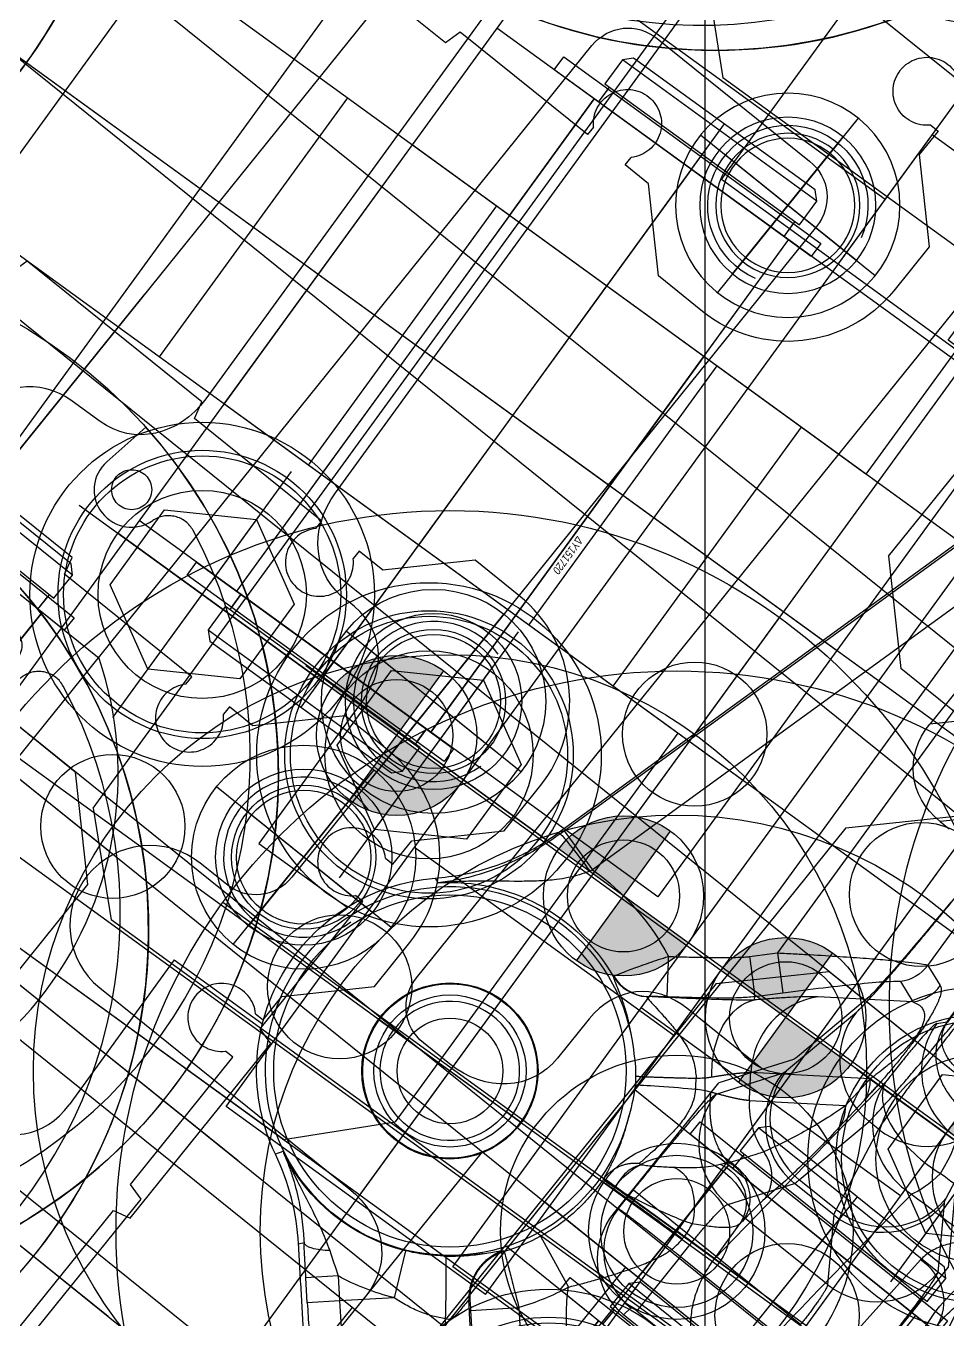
# Model space of a CAD drawing. Header units: millimetres. Extents: x 10462777 to 22643323, y 453826 to 1389191.
# Drawn here: x 11287582.7 to 11287640.3, y 585221.6 to 585302.4 of the extents above; entities that cross this region are included whole.
import ezdxf

# ---------------------------------------------------------------- set-up
doc = ezdxf.new("R2010")
doc.units = ezdxf.units.MM
doc.header["$LTSCALE"] = 200
doc.header["$MEASUREMENT"] = 0
for name, pattern in [('CENTER', [2, 1.25, -0.25, 0.25, -0.25]), ('HIDDEN', [3.75, 2.5, -1.25]), ('PHANTOM', [2.5, 1.25, -0.25, 0.25, -0.25, 0.25, -0.25]), ('PHANTOM2', [31.75, 15.875, -3.175, 3.175, -3.175, 3.175, -3.175])]:
    doc.linetypes.add(name, pattern=pattern)
doc.layers.get('0').update_dxf_attribs({"linetype": 'CONTINUOUS'})
for name, color, linetype in [('1', 1, 'CENTER'), ('1 Center', 1, 'CENTER'), ('5', 4, 'CONTINUOUS'), ('CENTER', 1, 'CONTINUOUS'), ('CL', 3, 'CONTINUOUS'), ('DR1501-002-005-002', 7, 'CONTINUOUS'), ('HL', 2, 'HIDDEN'), ('THIN', 3, 'CONTINUOUS'), ('V', 6, 'PHANTOM2')]:
    doc.layers.add(name, color=color, linetype=linetype)
doc.layers.add('LAYOUT', color=8, linetype='CONTINUOUS', lineweight=25)
doc.styles.get("Standard").update_dxf_attribs({"font": 'SYMBOL'})

# ---------------------------------------------------------------- blocks, each defined once
blk = doc.blocks.new('A$C0CF62632')
at = {"layer": '1 Center', "ltscale": 0.5}
blk.add_line((490.876, 915.186), (490.876, 0), dxfattribs=at)
blk = doc.blocks.new('A$C321A0869')
at = {"layer": '1', "color": 155, "linetype": 'Continuous'}
for p, q in [((436.102, 380.365), (281.83, 380.365)), ((103.898, 368.365), (436.102, 368.365)), ((439, 365.467), (439, 353.263)), ((11, 355.365), (11, 255.391)), ((371, 355.365), (371, 335.391)), ((381, 353.263), (381, 355.365)), ((436.102, 350.365), (383.898, 350.365)), ((383.898, 340.365), (463.102, 340.365)), ((21, 255.391), (21, 337.467)), ((381, 335.391), (381, 337.467)), ((366.493, 330.365), (362.33, 330.365)), ((388.67, 330.365), (385.507, 330.365)), ((393, 319.965), (393, 326.035)), ((447.67, 325.365), (416.33, 325.365)), ((423.547, 318.148), (416.33, 325.365)), ((380.231, 321.555), (380.571, 321.511)), ((380.231, 321.555), (390.614, 321.555)), ((380.571, 321.511), (382.073, 321.511)), ((382.073, 321.511), (382.073, 316.614)), ((389.963, 321.249), (393.588, 318.834)), ((394.687, 318.842), (390.614, 321.555)), ((413.009, 320.026), (412, 321.035)), ((412, 321.035), (412, 320.312)), ((393.88, 318.744), (399.452, 317.641)), ((400.535, 317.653), (394.963, 318.757)), ((375.614, 307.636), (375.614, 317.093)), ((375.614, 317.093), (376.225, 317.014)), ((380.675, 316.614), (376.328, 316.614)), ((376.328, 316.614), (376.328, 308.116)), ((380.675, 316.614), (380.675, 308.116)), ((380.675, 316.614), (382.073, 316.614)), ((382.073, 308.116), (382.073, 316.614)), ((385.069, 308.377), (385.069, 316.352)), ((385.069, 316.352), (388.695, 313.937)), ((388.695, 310.793), (388.695, 313.937)), ((389.054, 310.882), (389.054, 313.847)), ((389.054, 313.847), (394.627, 312.744)), ((394.627, 311.986), (394.627, 312.744)), ((394.627, 311.986), (389.054, 310.882)), ((388.695, 310.793), (385.069, 308.377)), ((399.452, 307.089), (393.88, 305.985)), ((393.588, 305.896), (389.963, 303.48)), ((394.687, 305.888), (390.614, 303.174)), ((380.231, 303.174), (390.614, 303.174)), ((57.622, 286.023), (44.742, 246.381)), ((44.961, 246.689), (57.352, 284.823)), ((68.255, 253.219), (68.255, 285.091)), ((71.308, 251.071), (71.308, 285.091)), ((71.336, 285.091), (71.336, 251.072)), ((60.218, 283.892), (47.828, 245.758)), ((60.218, 283.892), (60.218, 248.347)), ((68.255, 253.219), (69.63, 252.66)), ((67.473, 251.397), (68.848, 250.838)), ((68.848, 250.838), (63.855, 247.596)), ((70.846, 250.619), (71.308, 251.071)), ((71.336, 251.072), (71.308, 251.072)), ((6.493, 250.365), (4.33, 250.365)), ((25.67, 250.365), (25.507, 250.365)), ((58.934, 247.128), (60.218, 248.347)), ((60.218, 248.347), (61.947, 246.525)), ((44.961, 246.689), (47.828, 245.758)), ((30, 246.035), (30, 234.865)), ((60.663, 245.306), (61.947, 246.525)), ((68.255, 230.607), (70.414, 245.777)), ((60.782, 245.123), (60.663, 245.306)), ((69.516, 245.383), (63.254, 241.316)), ((69.516, 245.383), (69.245, 243.116)), ((69.998, 244.065), (69.727, 241.798)), ((64.209, 239.846), (69.245, 243.116)), ((78.701, 238.074), (77.284, 224.823)), ((30, 234.865), (36.798, 234.865)), ((68.255, 230.607), (68.255, 233.265)), ((65.906, 230.607), (68.255, 230.607)), ((42.55, 230.365), (43.649, 230.365)), ((53.45, 230.365), (52.351, 230.365)), ((30, 225.865), (36.798, 225.865)), ((30, 225.865), (30, 214.695)), ((58.643, 225.329), (61.915, 223.781)), ((57.83, 219.022), (60.165, 220.932)), ((60.165, 220.932), (63.669, 216.648)), ((52.36, 219.652), (53.497, 216.858)), ((57.354, 219.483), (57.425, 219.484)), ((57.83, 219.022), (61.335, 214.738)), ((53.497, 216.858), (50.854, 214.696)), ((46.935, 216.329), (46.709, 216.056)), ((49.867, 215.902), (48.311, 214.629)), ((49.867, 215.902), (50.854, 214.696)), ((49.298, 213.423), (48.311, 214.629)), ((50.854, 214.696), (49.298, 213.423))]:
    blk.add_line(p, q, dxfattribs=at)
for centre, radius in [((376, 355.365), 5), ((48, 230.365), 4.351)]:
    blk.add_arc(centre, radius, 0, 180, dxfattribs=at)
at = {"layer": '1', "color": 155, "linetype": 'Continuous', "extrusion": (0, 0, -1)}
for radius, start, end in [(15.394, 89.35894, 116.31723), (11.52, 157.86089, 134.53279), (11.774, 50.36092, 113.98689), (12.072, 298.51518, 49.58255), (5.45, 0, 180), (5.45, 180, 0), (4.351, 180, 0), (11.774, 205.32162, 217.33686), (15.394, 205.32171, 217.79241), (11.566, 247.8558, 298.30286), (14.582, 247.85479, 262.6435)]:
    blk.add_arc((-48, 230.365), radius, start, end, dxfattribs=at)
for centre, major_axis, ratio, start_param, end_param in [((435.894, 365.259), (-2.269, -2.269), 0.935113, 2.389713, 3.893472), ((384.106, 353.471), (2.269, 2.269), 0.935113, 2.389713, 3.893472), ((435.894, 353.471), (-2.269, 2.269), 0.935113, 2.389713, 3.893472), ((454.106, 353.471), (2.269, 2.269), 0.935113, 2.389713, 3.893472), ((384.106, 337.259), (2.269, -2.269), 0.935113, 2.389713, 3.893472), ((365.824, 336.138), (-2.495, 5.376), 0.84361, 2.073745, 3.514768), ((386.176, 336.138), (-2.495, -5.376), 0.84361, 5.91001, 7.351033), ((417.774, 319.591), (-4.564, 4.564), 0.774597, 5.624127, 6.942243), ((380.273, 317.053), (4.622, -0.602), 0.965377, 3.016436, 4.5782), ((414.659, 318.878), (-20, 0), 0.034921, 6.108652, 6.230825), ((410.383, 317.714), (-10, 0), 0.034921, 4.902671, 6.108652), ((5.824, 256.138), (-2.495, 5.376), 0.84361, 2.073745, 3.514768), ((26.176, 256.138), (-2.495, -5.376), 0.84361, 5.91001, 7.351033)]:
    blk.add_ellipse(centre, major_axis=major_axis, ratio=ratio, start_param=start_param, end_param=end_param, dxfattribs=at)
at = {"layer": '1', "color": 155, "linetype": 'Continuous'}
for centre, major_axis, ratio, start_param, end_param in [((387.226, 324.591), (-4.564, -4.564), 0.774597, 2.482535, 3.800651), ((380.571, 317.014), (0.582, 4.462), 0.965377, 0.134189, 1.695952), ((389.963, 316.352), (2.717, 4.078), 0.998023, 0.588682, 2.157652), ((393.588, 313.937), (2.717, 4.078), 0.998023, 0.588682, 2.157652), ((393.88, 313.847), (0.952, 4.807), 0.984226, 0.198568, 1.763304), ((399.452, 312.744), (0.952, 4.807), 0.984226, 0.198568, 1.763304), ((399.452, 311.986), (0.952, -4.807), 0.984226, 4.519881, 6.084617), ((393.588, 310.793), (2.717, -4.078), 0.998023, 4.125534, 5.694504), ((393.88, 310.882), (0.952, -4.807), 0.984226, 4.519881, 6.084617), ((389.963, 308.377), (2.717, -4.078), 0.998023, 4.125534, 5.694504), ((67.119, 252.66), (-0.947, -2.33), 0.998404, 1.145984, 1.956304), ((75.869, 250.619), (-3.52, 3.593), 0.99732, 0.797101, 2.378779), ((5.774, 244.591), (4.564, -4.564), 0.774597, 2.482535, 3.800651), ((24.226, 244.591), (-4.564, -4.564), 0.774597, 2.482535, 3.800651), ((67.314, 243.953), (-2.74, 4.219), 0.962309, 0.190372, 1.570796), ((75.437, 245.777), (4.98, -0.709), 0.937234, 3.292249, 4.923338), ((67.487, 244.065), (2.497, -0.299), 0.914871, 0.129992, 0.739049), ((68.269, 242.482), (2.74, -4.219), 0.962309, 4.712389, 5.38677), ((78.937, 235.246), (3.001, -0.321), 0.938062, 0.151539, 1.749148), ((24.226, 216.138), (-4.564, 4.564), 0.774597, 2.482535, 3.800651)]:
    blk.add_ellipse(centre, major_axis=major_axis, ratio=ratio, start_param=start_param, end_param=end_param, dxfattribs=at)
for points, degree in [([(380.571, 321.511), (380.576, 321.504), (380.584, 321.468), (380.596, 321.346), (380.608, 321.158), (380.62, 320.906), (380.631, 320.595), (380.64, 320.228), (380.649, 319.811), (380.657, 319.349), (380.663, 318.849), (380.668, 318.318), (380.672, 317.764), (380.674, 317.193), (380.675, 316.807), (380.675, 316.614)], 3), ([(393.588, 318.834), (393.603, 318.824), (393.645, 318.804), (393.742, 318.774), (393.83, 318.754), (393.88, 318.744)], 3), ([(376.225, 317.014), (376.229, 317.013), (376.237, 317.01), (376.25, 317), (376.262, 316.985), (376.273, 316.964), (376.284, 316.939), (376.294, 316.909), (376.303, 316.875), (376.31, 316.837), (376.317, 316.796), (376.322, 316.753), (376.325, 316.708), (376.328, 316.661), (376.328, 316.63), (376.328, 316.614)], 3), ([(399.452, 317.641), (399.512, 317.629), (399.662, 317.606), (399.98, 317.571), (400.388, 317.538), (400.881, 317.507), (401.456, 317.477), (402.108, 317.449), (402.831, 317.423), (403.619, 317.4), (404.465, 317.379), (405.362, 317.362), (406.302, 317.347), (407.276, 317.335), (408.279, 317.327), (408.957, 317.323), (409.3, 317.322)], 3), ([(382.073, 316.614), (382.18, 316.614), (382.394, 316.613), (382.715, 316.608), (383.031, 316.6), (383.336, 316.589), (383.625, 316.575), (383.894, 316.558), (384.142, 316.539), (384.366, 316.517), (384.563, 316.493), (384.732, 316.467), (384.869, 316.44), (384.972, 316.411), (385.041, 316.382), (385.064, 316.362), (385.069, 316.352)], 3), ([(388.695, 313.937), (388.713, 313.927), (388.765, 313.907), (388.885, 313.877), (388.993, 313.857), (389.054, 313.847)], 3), ([(394.627, 312.744), (394.713, 312.732), (394.931, 312.708), (395.392, 312.674), (395.982, 312.641), (396.698, 312.609), (397.532, 312.579), (398.477, 312.551), (399.525, 312.526), (400.667, 312.502), (401.893, 312.482), (403.193, 312.464), (404.555, 312.449), (405.968, 312.438), (407.418, 312.43), (408.894, 312.425), (409.887, 312.423), (410.383, 312.423)], 3), ([(410.383, 312.306), (409.887, 312.306), (408.894, 312.305), (407.418, 312.3), (405.968, 312.292), (404.555, 312.28), (403.193, 312.265), (401.893, 312.248), (400.667, 312.227), (399.525, 312.204), (398.477, 312.178), (397.532, 312.15), (396.698, 312.12), (395.982, 312.089), (395.392, 312.056), (394.931, 312.021), (394.713, 311.998), (394.627, 311.986)], 3), ([(389.054, 310.882), (388.993, 310.872), (388.885, 310.853), (388.765, 310.823), (388.713, 310.803), (388.695, 310.793)], 3), ([(385.069, 308.377), (385.064, 308.367), (385.041, 308.348), (384.972, 308.318), (384.869, 308.29), (384.732, 308.263), (384.563, 308.237), (384.366, 308.213), (384.142, 308.191), (383.894, 308.172), (383.625, 308.155), (383.336, 308.141), (383.031, 308.13), (382.715, 308.122), (382.394, 308.117), (382.18, 308.116), (382.073, 308.116)], 3), ([(393.88, 305.985), (393.83, 305.975), (393.742, 305.956), (393.645, 305.926), (393.603, 305.906), (393.588, 305.896)], 3), ([(68.255, 253.219), (68.255, 252.539), (67.965, 251.865), (67.473, 251.397)], 3), ([(69.63, 252.66), (69.66, 252.647), (69.716, 252.614), (69.794, 252.539), (69.864, 252.441), (69.929, 252.322), (69.988, 252.184), (70.041, 252.029), (70.089, 251.857), (70.133, 251.669), (70.172, 251.465), (70.207, 251.245), (70.238, 251.008), (70.264, 250.753), (70.287, 250.479), (70.305, 250.187), (70.319, 249.88), (70.328, 249.571), (70.332, 249.27), (70.333, 248.958), (70.33, 248.615), (70.322, 248.245), (70.309, 247.862), (70.292, 247.472), (70.271, 247.076), (70.246, 246.674), (70.216, 246.265), (70.182, 245.848), (70.144, 245.42), (70.101, 244.982), (70.053, 244.532), (70.017, 244.222), (69.998, 244.065)], 3), ([(61.947, 246.525), (62.567, 247.113), (63.814, 248.282), (65.566, 249.876), (66.985, 251.101), (67.431, 251.414), (67.473, 251.397)], 3), ([(70.846, 250.619), (70.821, 250.594), (70.771, 250.479), (70.698, 250.112), (70.628, 249.559), (70.564, 248.834), (70.506, 247.952), (70.455, 246.93), (70.427, 246.175), (70.414, 245.777)], 3), ([(63.855, 247.596), (63.745, 247.525), (63.485, 247.343), (62.959, 246.942), (62.344, 246.447), (61.613, 245.837), (61.07, 245.372), (60.782, 245.123)], 3), ([(44.863, 246.384), (44.912, 246.536), (44.961, 246.689)], 2), ([(44.742, 246.381), (44.863, 246.384)], 1), ([(47.828, 245.758), (47.794, 245.702), (47.76, 245.646), (47.727, 245.59)], 3), ([(69.988, 244.094), (70.131, 245.31)], 1), ([(76.537, 243.178), (76.41, 244.592), (76.177, 245.511), (75.937, 245.596)], 3), ([(76.538, 243.178), (76.369, 242.216), (76.115, 241.458), (75.83, 241.065)], 3), ([(76.537, 243.178), (77.253, 243.17), (77.968, 243.162), (78.684, 243.154)], 3), ([(69.727, 241.798), (69.656, 241.215), (69.503, 240.077), (69.238, 238.469), (68.937, 236.92), (68.71, 235.928), (68.59, 235.442)], 3), ([(52.787, 241.122), (53.521, 240.797), (54.52, 240.881), (55.191, 241.325)], 3), ([(52.787, 241.122), (52.792, 241.135), (52.797, 241.147), (52.802, 241.159)], 3), ([(52.802, 241.159), (53.584, 240.806), (54.569, 240.929), (55.193, 241.333)], 3), ([(55.193, 241.333), (55.192, 241.332), (55.191, 241.329), (55.19, 241.327), (55.191, 241.326), (55.191, 241.325)], 3), ([(64.209, 239.846), (63.891, 240.336), (63.573, 240.826), (63.254, 241.316)], 3), ([(73.474, 224.505), (74.259, 230.025), (75.045, 235.545), (75.83, 241.065)], 3), ([(75.83, 241.065), (77.104, 241.044), (78.377, 241.023), (79.65, 241.002)], 3), ([(79.937, 240.334), (79.708, 240.111), (79.304, 239.645), (78.867, 238.868), (78.73, 238.342), (78.701, 238.074)], 3), ([(40.173, 239.556), (40.279, 239.514), (40.384, 239.473), (40.489, 239.432)], 3), ([(56.082, 238.58), (56.597, 238.042), (57.14, 237.528), (57.566, 236.911)], 3), ([(61.082, 238.443), (60.955, 238.639), (60.828, 238.834), (60.701, 239.03)], 3), ([(61.966, 238.866), (61.665, 238.755), (61.372, 238.603), (61.082, 238.443)], 3), ([(81.949, 235.354), (81.996, 236.39), (82.223, 237.441), (82.674, 238.458)], 3), ([(57.566, 236.911), (57.602, 236.86), (57.672, 236.757), (57.773, 236.6), (57.839, 236.495), (57.872, 236.441)], 3), ([(57.872, 236.441), (58.203, 235.897), (58.435, 235.298), (58.671, 234.706)], 3), ([(68.59, 235.442), (68.494, 235.056), (68.403, 234.243), (68.303, 233.591)], 3), ([(68.303, 233.591), (68.288, 233.494), (68.272, 233.378), (68.255, 233.265)], 3), ([(60.965, 232.654), (60.963, 232.644), (60.965, 232.628), (60.99, 232.619), (61.037, 232.626), (61.108, 232.651), (61.169, 232.68), (61.204, 232.697)], 3), ([(65.832, 231.523), (65.846, 231.422), (65.869, 231.22), (65.894, 230.914), (65.903, 230.71), (65.906, 230.607)], 3), ([(59.728, 230.535), (59.729, 230.478), (59.729, 230.422), (59.729, 230.365)], 3), ([(65.907, 230.418), (65.907, 230.439), (65.908, 230.48), (65.908, 230.543), (65.907, 230.586), (65.906, 230.607)], 3), ([(57.296, 223.23), (56.477, 222.16), (56.502, 220.527), (57.354, 219.483)], 3), ([(74.103, 216.965), (73.567, 216.921), (72.499, 216.901), (70.908, 217.08), (69.353, 217.465), (67.852, 218.051), (66.425, 218.834), (65.094, 219.807), (63.88, 220.96), (62.802, 222.283), (62.193, 223.264), (61.915, 223.781)], 3), ([(56.375, 222.344), (55.961, 221.916), (55.41, 221.482)], 2), ([(42.516, 220.181), (42.423, 220.04), (42.33, 219.899), (42.237, 219.757)], 3), ([(46.709, 216.056), (45.461, 217.582), (43.97, 218.816), (42.237, 219.757)], 3), ([(60.043, 216.085), (59.906, 216.265), (59.613, 216.648), (59.109, 217.294), (58.557, 217.992), (57.967, 218.728), (57.561, 219.229), (57.354, 219.483)], 3), ([(48.519, 216.879), (48.973, 216.557), (49.428, 216.228), (49.867, 215.902)], 3), ([(50.595, 211.307), (46.709, 216.056)], 1), ([(48.311, 214.629), (48.16, 214.813), (47.858, 215.185), (47.395, 215.756), (47.088, 216.138), (46.935, 216.329)], 3), ([(49.298, 213.423), (49.476, 213.206), (49.829, 212.776), (50.356, 212.139), (50.698, 211.731), (50.867, 211.529)], 3)]:
    blk.add_open_spline(points, degree=degree, dxfattribs=at)
for points, knots in [([(382.073, 321.511), (382.355, 321.511), (382.917, 321.51), (383.764, 321.505), (384.583, 321.497), (385.106, 321.49), (385.356, 321.486)], [0, 0, 0, 0, 0.252802, 0.505605, 0.758407, 1, 1, 1, 1]), ([(385.356, 321.486), (385.367, 321.486), (385.64, 321.481), (386.158, 321.472), (386.868, 321.455), (387.521, 321.436), (388.111, 321.414), (388.63, 321.39), (389.074, 321.364), (389.435, 321.337), (389.707, 321.308), (389.889, 321.279), (389.948, 321.259), (389.963, 321.249)], [0, 0, 0, 0, 0.004415, 0.103973, 0.203532, 0.30309, 0.402649, 0.502207, 0.601766, 0.701324, 0.800883, 0.900441, 1, 1, 1, 1]), ([(389.963, 303.48), (389.948, 303.47), (389.889, 303.451), (389.707, 303.421), (389.435, 303.393), (389.074, 303.366), (388.63, 303.34), (388.111, 303.316), (387.521, 303.294), (386.868, 303.275), (386.158, 303.258), (385.634, 303.248), (385.355, 303.244), (385.337, 303.243)], [0, 0, 0, 0, 0.099316, 0.198633, 0.297949, 0.397265, 0.496581, 0.595898, 0.695214, 0.79453, 0.893846, 0.993163, 1, 1, 1, 1]), ([(60.218, 248.347), (60.529, 248.549), (61.095, 248.917), (62.197, 249.628), (63.477, 250.442), (64.88, 251.319), (66.057, 252.038), (66.989, 252.588), (67.665, 252.967), (68.113, 253.193), (68.208, 253.21), (68.255, 253.219)], [0, 0, 0, 0, 0.083326, 0.151672, 0.297407, 0.434564, 0.562079, 0.68028, 0.791298, 0.896614, 1, 1, 1, 1]), ([(68.848, 250.838), (69.089, 250.888), (69.414, 250.956), (69.795, 250.735), (69.993, 250.502), (70.128, 250.224), (70.213, 249.875), (70.246, 249.629), (70.263, 249.415), (70.269, 249.247), (70.269, 249.079), (70.263, 248.864), (70.248, 248.603), (70.219, 248.332), (70.175, 247.995), (70.113, 247.626), (70.006, 247.103), (69.809, 246.299), (69.634, 245.751), (69.516, 245.383)], [0, 0, 0, 0, 0.307362, 0.414588, 0.490817, 0.564876, 0.59294, 0.612679, 0.621943, 0.630719, 0.637952, 0.645402, 0.661129, 0.677951, 0.695532, 0.731949, 0.769379, 0.845481, 1, 1, 1, 1]), ([(71.308, 251.071), (71.311, 250.964), (71.316, 250.738), (71.352, 250.477), (71.391, 250.275), (71.442, 250.059), (71.663, 249.366), (72.257, 248.521), (73.063, 247.898), (73.965, 247.47), (74.514, 247.338), (74.819, 247.264)], [0, 0, 0, 0, 0.021393, 0.044791, 0.058072, 0.07237, 0.104232, 0.281426, 0.563605, 0.758384, 1, 1, 1, 1]), ([(73.725, 249.064), (73.516, 249.076), (73.203, 249.115), (72.786, 249.227), (72.474, 249.349), (72.164, 249.519), (71.907, 249.721), (71.705, 249.946), (71.556, 250.165), (71.438, 250.417), (71.358, 250.724), (71.336, 250.951), (71.336, 251.072)], [0, 0, 0, 0, 0.25, 0.375, 0.5, 0.625, 0.75, 0.8125, 0.875, 0.9375, 0.96875, 1, 1, 1, 1]), ([(54.825, 244.163), (55.184, 244.404), (55.9, 244.89), (56.785, 245.506), (57.485, 246.006), (58.002, 246.385), (58.425, 246.706), (58.741, 246.959), (58.894, 247.09), (58.934, 247.128)], [0, 0, 0, 0, 0.25, 0.5, 0.625, 0.75, 0.875, 0.9375, 1, 1, 1, 1]), ([(58.934, 247.128), (59.373, 246.666), (59.809, 246.206), (60.444, 245.537), (60.641, 245.33), (60.663, 245.306)], [0, 0, 0, 0, 0.5, 0.5, 1, 1, 1, 1]), ([(40.173, 239.556), (40.599, 239.944), (41.444, 240.712), (42.525, 242.025), (43.442, 243.414), (44.197, 244.865), (44.561, 245.879), (44.742, 246.381)], [0, 0, 0, 0, 0.2077, 0.411545, 0.61154, 0.80769, 1, 1, 1, 1]), ([(44.863, 246.384), (44.772, 246.114), (44.58, 245.548), (44.084, 244.34), (43.252, 242.734), (42.277, 241.346), (41.336, 240.24), (40.782, 239.711), (40.489, 239.432)], [0, 0, 0, 0, 0.079428, 0.166971, 0.378119, 0.652245, 0.816326, 1, 1, 1, 1]), ([(44.863, 246.384), (44.906, 246.401), (45.216, 246.337), (46.32, 246.031), (47.075, 245.8), (47.727, 245.59)], [0, 0, 0, 0, 0.5, 0.5, 1, 1, 1, 1]), ([(70.414, 245.777), (70.471, 245.103), (71.14, 244.281), (73.626, 243.225), (75.284, 243.059), (76.537, 243.178)], [0, 0, 0, 0, 0.5, 0.5, 1, 1, 1, 1]), ([(47.727, 245.59), (47.6, 245.397), (47.341, 245.001), (46.875, 244.456), (46.273, 243.849), (45.49, 243.19), (44.202, 242.231), (42.891, 241.319), (41.536, 240.302), (40.872, 239.75), (40.489, 239.432)], [0, 0, 0, 0, 0.06785, 0.139243, 0.21457, 0.328997, 0.45797, 0.723164, 0.840346, 1, 1, 1, 1]), ([(60.782, 245.123), (60.747, 245.096), (60.679, 245.045), (60.491, 244.905), (60.182, 244.678), (59.716, 244.349), (58.867, 243.764), (57.381, 242.767), (55.999, 241.861), (55.193, 241.333)], [0, 0, 0, 0, 0.03782, 0.074088, 0.153058, 0.246011, 0.354238, 0.623923, 1, 1, 1, 1]), ([(56.225, 242.078), (57.079, 242.661), (58.326, 243.514), (59.812, 244.585), (60.42, 245.1), (60.663, 245.306)], [0, 0, 0, 0, 0.564953, 0.825736, 1, 1, 1, 1]), ([(61.447, 239.665), (60.8, 240.509), (60.271, 241.615), (60.005, 243.685), (60.281, 244.588), (60.782, 245.123)], [0, 0, 0, 0, 0.5, 0.5, 1, 1, 1, 1]), ([(52.802, 241.159), (52.822, 241.197), (52.864, 241.272), (53.049, 241.576), (53.422, 242.159), (53.955, 242.946), (54.439, 243.633), (54.696, 243.986), (54.825, 244.163)], [0, 0, 0, 0, 0.121774, 0.247363, 0.495462, 0.746085, 0.872821, 1, 1, 1, 1]), ([(69.245, 243.116), (68.85, 241.924), (68.443, 240.984), (67.629, 239.257), (67.219, 238.491), (66.808, 237.789)], [0, 0, 0, 0, 0.5, 0.5, 1, 1, 1, 1]), ([(55.193, 241.333), (55.206, 241.346), (55.231, 241.372), (55.326, 241.447), (55.455, 241.544), (55.647, 241.682), (55.906, 241.863), (56.118, 242.006), (56.225, 242.078)], [0, 0, 0, 0, 0.13388, 0.270339, 0.410302, 0.553786, 0.774827, 1, 1, 1, 1]), ([(52.787, 241.122), (52.823, 241.089), (52.895, 241.022), (53.264, 240.797), (53.888, 240.402), (54.828, 239.765), (55.667, 238.972), (56.082, 238.58)], [0, 0, 0, 0, 0.157772, 0.317783, 0.478675, 0.741848, 1, 1, 1, 1]), ([(55.191, 241.325), (55.221, 241.316), (55.281, 241.298), (55.519, 241.245), (55.899, 241.162), (56.494, 241.042), (57.288, 240.861), (58.183, 240.632), (59.111, 240.295), (60.002, 239.825), (60.494, 239.266), (60.701, 239.03)], [0, 0, 0, 0, 0.074587, 0.150733, 0.228472, 0.346186, 0.480494, 0.614614, 0.749911, 0.894774, 1, 1, 1, 1]), ([(61.447, 239.665), (61.467, 239.686), (61.513, 239.733), (61.584, 239.805), (61.658, 239.881), (61.732, 239.955), (61.804, 240.027), (61.875, 240.098), (61.944, 240.166), (62.012, 240.233), (62.08, 240.299), (62.151, 240.368), (62.226, 240.44), (62.303, 240.513), (62.379, 240.585), (62.452, 240.652), (62.518, 240.713), (62.578, 240.768), (62.633, 240.818), (62.683, 240.863), (62.729, 240.903), (62.771, 240.939), (62.809, 240.972), (62.843, 241.001), (62.872, 241.026), (62.898, 241.047), (62.922, 241.067), (62.943, 241.084), (62.964, 241.101), (62.984, 241.117), (63.003, 241.133), (63.023, 241.148), (63.042, 241.163), (63.06, 241.177), (63.078, 241.191), (63.096, 241.204), (63.114, 241.218), (63.132, 241.231), (63.151, 241.245), (63.171, 241.26), (63.194, 241.276), (63.219, 241.293), (63.239, 241.306), (63.251, 241.314), (63.254, 241.316)], [0, 0, 0, 0, 0.024616, 0.056604, 0.087717, 0.118959, 0.150426, 0.181882, 0.212757, 0.243204, 0.274424, 0.307696, 0.344106, 0.38268, 0.421331, 0.458834, 0.494448, 0.528009, 0.559529, 0.589029, 0.616537, 0.642039, 0.665476, 0.686782, 0.705892, 0.72284, 0.738135, 0.752414, 0.7663, 0.780107, 0.793882, 0.807661, 0.821469, 0.835278, 0.84906, 0.862947, 0.877162, 0.892076, 0.908096, 0.925626, 0.945068, 0.966817, 0.991265, 1, 1, 1, 1]), ([(60.701, 239.03), (60.833, 239.132), (61.033, 239.286), (61.277, 239.497), (61.39, 239.609), (61.447, 239.665)], [0, 0, 0, 0, 0.491061, 0.743347, 1, 1, 1, 1]), ([(64.209, 239.846), (64.208, 239.845), (64.196, 239.837), (64.172, 239.822), (64.138, 239.801), (64.104, 239.781), (64.068, 239.761), (64.03, 239.74), (63.991, 239.719), (63.947, 239.696), (63.902, 239.672), (63.855, 239.648), (63.807, 239.624), (63.757, 239.6), (63.705, 239.575), (63.651, 239.549), (63.596, 239.524), (63.539, 239.498), (63.478, 239.471), (63.41, 239.441), (63.335, 239.409), (63.252, 239.373), (63.164, 239.335), (63.075, 239.298), (62.99, 239.263), (62.905, 239.228), (62.821, 239.194), (62.734, 239.16), (62.645, 239.125), (62.555, 239.089), (62.463, 239.054), (62.368, 239.018), (62.272, 238.981), (62.174, 238.944), (62.072, 238.906), (62.002, 238.88), (61.966, 238.866)], [0, 0, 0, 0, 0.003479, 0.03354, 0.06243, 0.090536, 0.118252, 0.145952, 0.173715, 0.2014, 0.229027, 0.256698, 0.284404, 0.3121, 0.339823, 0.367595, 0.395245, 0.422876, 0.451516, 0.482312, 0.515662, 0.551344, 0.587994, 0.623064, 0.655777, 0.687246, 0.718341, 0.749377, 0.780468, 0.811551, 0.842626, 0.87375, 0.904815, 0.935701, 0.96722, 1, 1, 1, 1]), ([(61.082, 238.443), (60.582, 238.142), (59.798, 237.663), (58.464, 236.831), (58.017, 236.542), (57.872, 236.441)], [0, 0, 0, 0, 0.5, 0.5, 1, 1, 1, 1]), ([(61.082, 238.443), (61.167, 238.281), (61.354, 237.928), (61.505, 237.324), (61.589, 236.604), (61.552, 235.807), (61.433, 234.969), (61.297, 234.209), (61.155, 233.544), (61.037, 233), (60.989, 232.767), (60.965, 232.654)], [0, 0, 0, 0, 0.067964, 0.148393, 0.245591, 0.378407, 0.511832, 0.648684, 0.766857, 0.887575, 1, 1, 1, 1]), ([(65.447, 235.954), (65.572, 236.116), (65.839, 236.46), (66.221, 236.982), (66.571, 237.459), (66.73, 237.679), (66.808, 237.789)], [0, 0, 0, 0, 0.225897, 0.481872, 0.743409, 1, 1, 1, 1]), ([(62.779, 233.666), (63.031, 233.839), (63.532, 234.183), (64.166, 234.664), (64.698, 235.124), (64.949, 235.412), (65.074, 235.556)], [0, 0, 0, 0, 0.251189, 0.498717, 0.748731, 1, 1, 1, 1]), ([(65.074, 235.556), (65.131, 235.627), (65.243, 235.766), (65.38, 235.892), (65.447, 235.954)], [0, 0, 0, 0, 0.509982, 1, 1, 1, 1]), ([(65.074, 235.556), (65.712, 235.712), (66.589, 235.609), (67.905, 234.662), (68.244, 233.888), (68.255, 233.265)], [0, 0, 0, 0, 0.5, 0.5, 1, 1, 1, 1]), ([(59.728, 230.535), (59.712, 230.649), (59.68, 230.88), (59.607, 231.428), (59.467, 232.225), (59.221, 233.297), (58.852, 234.243), (58.671, 234.706)], [0, 0, 0, 0, 0.158807, 0.322597, 0.493952, 0.751817, 1, 1, 1, 1]), ([(61.204, 232.697), (61.319, 232.759), (61.565, 232.892), (61.98, 233.15), (62.403, 233.417), (62.656, 233.584), (62.779, 233.666)], [0, 0, 0, 0, 0.223684, 0.480353, 0.745612, 1, 1, 1, 1]), ([(62.779, 233.666), (63.162, 233.847), (63.82, 233.785), (65.099, 232.889), (65.614, 232.129), (65.832, 231.523)], [0, 0, 0, 0, 0.5, 0.5, 1, 1, 1, 1]), ([(68.255, 233.265), (68.223, 233.176), (68.161, 233.004), (67.91, 232.739), (67.494, 232.416), (66.843, 232.023), (66.166, 231.688), (65.832, 231.523)], [0, 0, 0, 0, 0.174938, 0.340392, 0.496385, 0.751893, 1, 1, 1, 1]), ([(61.204, 232.697), (60.984, 232.515), (60.783, 232.23), (60.559, 231.469), (60.543, 230.994), (60.637, 230.529)], [0, 0, 0, 0, 0.5, 0.5, 1, 1, 1, 1]), ([(60.637, 230.529), (60.792, 230.545), (61.133, 230.58), (61.763, 230.664), (62.472, 230.771), (63.437, 230.938), (64.426, 231.145), (65.294, 231.363), (65.658, 231.471), (65.832, 231.523)], [0, 0, 0, 0, 0.112435, 0.248093, 0.373234, 0.498865, 0.749359, 0.879676, 1, 1, 1, 1]), ([(59.728, 230.535), (59.745, 230.522), (59.78, 230.497), (59.968, 230.491), (60.243, 230.502), (60.505, 230.52), (60.637, 230.529)], [0, 0, 0, 0, 0.247804, 0.496921, 0.747618, 1, 1, 1, 1]), ([(61.915, 223.781), (62.088, 223.992), (62.458, 224.444), (63.124, 225.274), (63.837, 226.21), (64.518, 227.16), (65.038, 227.964), (65.425, 228.661), (65.693, 229.284), (65.863, 229.858), (65.893, 230.241), (65.907, 230.418)], [0, 0, 0, 0, 0.099017, 0.211859, 0.388678, 0.537896, 0.664161, 0.770921, 0.860669, 0.935462, 1, 1, 1, 1]), ([(73.474, 224.505), (73.356, 224.49), (73.069, 224.466), (72.623, 224.478), (72.142, 224.55), (71.683, 224.678), (71.242, 224.858), (70.822, 225.089), (70.427, 225.367), (70.058, 225.69), (69.719, 226.053), (69.41, 226.456), (69.133, 226.894), (68.892, 227.363), (68.687, 227.859), (68.518, 228.384), (68.388, 228.937), (68.296, 229.524), (68.254, 230.085), (68.252, 230.45), (68.255, 230.607)], [0, 0, 0, 0, 0.04152, 0.100873, 0.156978, 0.212835, 0.268183, 0.323489, 0.37875, 0.433797, 0.488967, 0.544603, 0.600587, 0.656781, 0.71326, 0.770349, 0.828758, 0.88921, 0.952417, 1, 1, 1, 1]), ([(59.729, 230.365), (59.726, 230.158), (59.721, 229.75), (59.672, 229.073), (59.597, 228.48), (59.504, 227.962), (59.368, 227.321), (59.169, 226.622), (58.886, 225.865), (58.723, 225.505), (58.643, 225.329)], [0, 0, 0, 0, 0.115349, 0.227625, 0.389208, 0.46651, 0.541858, 0.780039, 0.891938, 1, 1, 1, 1]), ([(54.581, 220.857), (54.711, 220.949), (54.985, 221.144), (55.402, 221.469), (55.836, 221.833), (56.266, 222.227), (56.664, 222.619), (56.988, 222.953), (57.217, 223.187), (57.269, 223.215), (57.296, 223.23)], [0, 0, 0, 0, 0.075335, 0.159631, 0.258874, 0.375314, 0.512272, 0.667132, 0.831401, 1, 1, 1, 1]), ([(57.362, 223.224), (57.351, 223.225), (57.329, 223.227), (57.307, 223.229), (57.296, 223.23)], [0, 0, 0, 0, 0.499703, 1, 1, 1, 1]), ([(57.362, 223.224), (57.387, 223.205), (57.44, 223.166), (57.742, 222.924), (58.242, 222.521), (59.049, 221.861), (59.763, 221.266), (60.165, 220.932)], [0, 0, 0, 0, 0.161933, 0.328853, 0.500772, 0.719079, 1, 1, 1, 1]), ([(54.581, 220.857), (54.221, 220.622), (53.514, 220.159), (52.74, 219.819), (52.36, 219.652)], [0, 0, 0, 0, 0.509132, 1, 1, 1, 1]), ([(56.866, 217.683), (56.435, 218.314), (55.826, 219.189), (54.878, 220.506), (54.613, 220.845), (54.581, 220.857)], [0, 0, 0, 0, 0.5, 0.5, 1, 1, 1, 1]), ([(42.516, 220.181), (43.113, 219.856), (44.134, 219.301), (45.711, 218.506), (47.124, 217.782), (48.082, 217.162), (48.519, 216.879)], [0, 0, 0, 0, 0.303323, 0.518451, 0.780435, 1, 1, 1, 1]), ([(42.516, 220.181), (42.756, 220.035), (43.219, 219.754), (44.067, 219.157), (45.007, 218.396), (45.906, 217.52), (46.531, 216.826), (46.815, 216.477), (46.935, 216.329)], [0, 0, 0, 0, 0.161284, 0.311234, 0.579072, 0.807317, 0.918139, 1, 1, 1, 1]), ([(57.354, 219.483), (57.35, 219.455), (57.342, 219.395), (57.316, 219.08), (57.303, 218.737), (57.286, 218.425), (57.252, 218.155), (57.189, 217.931), (57.06, 217.746), (56.929, 217.703), (56.866, 217.683)], [0, 0, 0, 0, 0.173248, 0.362275, 0.520854, 0.652036, 0.762332, 0.85516, 0.930465, 1, 1, 1, 1]), ([(57.425, 219.484), (57.435, 219.477), (57.455, 219.461), (57.553, 219.351), (57.681, 219.203), (57.78, 219.082), (57.83, 219.022)], [0, 0, 0, 0, 0.246755, 0.496161, 0.747761, 1, 1, 1, 1]), ([(56.866, 217.683), (56.625, 217.566), (56.134, 217.328), (55.32, 217.082), (54.436, 216.91), (53.814, 216.876), (53.497, 216.858)], [0, 0, 0, 0, 0.228847, 0.46761, 0.728174, 1, 1, 1, 1]), ([(58.183, 215.977), (57.99, 216.235), (57.609, 216.741), (57.111, 217.373), (56.866, 217.683)], [0, 0, 0, 0, 0.508434, 1, 1, 1, 1]), ([(48.519, 216.879), (48.202, 216.657), (47.839, 216.451), (47.244, 216.239), (47.026, 216.24), (46.935, 216.329)], [0, 0, 0, 0, 0.5, 0.5, 1, 1, 1, 1]), ([(50.854, 214.696), (51.044, 214.466), (51.424, 214.002), (51.793, 213.566), (51.978, 213.346)], [0, 0, 0, 0, 0.497295, 1, 1, 1, 1])]:
    blk.add_open_spline(points, degree=3, knots=knots, dxfattribs=at)
for points, weights in [([(54.825, 244.163), (55.612, 242.99), (56.184, 242.139), (56.225, 242.078)], [1.159370932, 0.947010241149, 0.946876440355, 1.15896952962]), ([(69.727, 241.798), (69.716, 242.281), (69.545, 242.733), (69.245, 243.116)], [1.00013763329, 1.00260528031, 1.0382550254, 1.10708686856]), ([(57.566, 236.911), (57.989, 237.167), (59.41, 238.127), (60.701, 239.03)], [1.29364720232, 0.928679643632, 0.90391961419, 1.21936711399]), ([(65.447, 235.954), (64.091, 236.187), (62.826, 237.285), (61.966, 238.866)], [1.02292779501, 0.967959990491, 1.0118283213, 1.15453278743]), ([(68.59, 235.442), (68.578, 236.525), (67.925, 237.445), (66.808, 237.789)], [1.20245836053, 1.00364500506, 0.951257130155, 1.04529473581]), ([(68.303, 233.591), (68.276, 235.103), (67.068, 236.14), (65.447, 235.954)], [1.24026121667, 0.945808776411, 0.922006258691, 1.16885366351]), ([(59.728, 230.535), (59.723, 231.452), (60.204, 232.213), (60.965, 232.654)], [1.00703481877, 0.976156103469, 1.04693193212, 1.21936230473]), ([(59.729, 230.365), (59.858, 230.439), (63.293, 230.468), (65.907, 230.418)], [1.42970762747, 0.856966897915, 0.856764195941, 1.42909952155]), ([(65.906, 230.607), (64.434, 230.562), (62.204, 230.526), (60.637, 230.529)], [1.42935474927, 1.03846419482, 0.914477801472, 1.05739556922]), ([(57.362, 223.224), (56.469, 222.051), (56.518, 220.596), (57.425, 219.484)], [1.08535000347, 0.949759959897, 0.975722281603, 1.16323696859])]:
    blk.add_rational_spline(points, weights, degree=3, dxfattribs=at)
blk = doc.blocks.new('A$C381A53E2')
at = {"layer": 'V'}
for p, q in [((38.5, 84), (38.5, 0)), ((0, 38.5), (77, 38.5)), ((8.5, 15.5), (8.5, 1.5)), ((8.5, 13.5), (8.5, 3.5)), ((1.5, 8.5), (15.5, 8.5)), ((3.5, 8.5), (13.5, 8.5))]:
    blk.add_line(p, q, dxfattribs=at)
blk.add_lwpolyline([(59, 72.305, -2.42), (56, 72.305), (56, 72.9), (48.971, 72.9), (48, 84), (29, 84), (28.029, 72.9), (21, 72.9), (21, 72.305, -2.42), (18, 72.305), (18, 72.9), (16.121, 72.9), (12.021, 77), (8.5, 77, 0.414), (0, 68.5), (0, 64.979), (4.1, 60.879), (4.1, 59), (4.695, 59, -2.42), (4.695, 56), (4.1, 56), (4.1, 45.795), (3, 45.5), (3, 31.5), (4.1, 31.205), (4.1, 21), (4.695, 21, -2.42), (4.695, 18), (4.1, 18), (4.1, 16.121), (0, 12.021), (0, 8.5, 0.414), (8.5, 0), (12.021, 0), (16.121, 4.1), (18, 4.1), (18, 4.695, -2.42), (21, 4.695), (21, 4.1), (31.205, 4.1), (31.5, 3), (45.5, 3), (45.795, 4.1)], format="xyb", dxfattribs=at)
blk.add_lwpolyline([(43.757, 6.428, 0.922), (38.5, 71, 0.922), (33.243, 6.428), (33.77, 9.64, 0.944), (29.24, 10.7, -0.446), (26.88, 9.602, -0.818), (38.5, 67, -0.818), (50.12, 9.602, -0.446), (47.76, 10.7, 0.944), (43.23, 9.64)], format="xyb", close=True, dxfattribs=at)
for centre, radius in [((38.5, 38.5), 32.5), ((8.5, 8.5), 7), ((8.5, 8.5), 4.5), ((8.5, 8.5), 4.188), ((31.47, 10.02), 1.25)]:
    blk.add_circle(centre, radius, dxfattribs=at)
blk.add_arc((8.5, 8.5), 5, 255, 165, dxfattribs=at)
blk = doc.blocks.new('A$C1DFB16BD')
at = {"layer": 'CL'}
for p, q in [((22.5, 0), (22.5, 38)), ((0, 19), (45, 19))]:
    blk.add_line(p, q, dxfattribs=at)
at = {"layer": 'DR1501-002-005-002'}
for p, q in [((10.448, 38), (34.552, 38)), ((2.344, 29), (42.656, 29)), ((2.344, 9), (42.656, 9)), ((10.448, 0), (34.552, 0))]:
    blk.add_line(p, q, dxfattribs=at)
blk.add_circle((22.5, 19), 9, dxfattribs=at)
for start, end in [(122.38754, 237.61246), (302.38754, 57.61246)]:
    blk.add_arc((22.5, 19), 22.5, start, end, dxfattribs=at)
at = {"layer": 'HL'}
for p, q in [((15, 38), (15, 29)), ((30, 38), (30, 29)), ((15, 0), (15, 9)), ((30, 0), (30, 9))]:
    blk.add_line(p, q, dxfattribs=at)
at = {"layer": 'THIN'}
blk.add_arc((22.5, 19), 8.188, 75, 345, dxfattribs=at)
blk = doc.blocks.new('A$C3D036A4C')
at = {"layer": 'DR1501-002-005-002'}
h = blk.add_hatch(color=256, dxfattribs=at)
h.dxf.hatch_style = 1
h.paths.add_polyline_path([(20, 65), (20, 63.5, -0.414214), (23.5, 60), (25, 60, 0.414214)])
h.paths.add_polyline_path([(20, 63.5), (20, 60), (23.5, 60, 0.414214)], flags=17)
h.paths.add_polyline_path([(20, 60), (16.5, 60, 0.414214), (20, 56.5)], flags=17)
h.paths.add_polyline_path([(16.5, 60), (15, 60, 0.414214), (20, 55), (20, 56.5, -0.414214)])
h = blk.add_hatch(color=256, dxfattribs=at)
h.dxf.hatch_style = 1
h.paths.add_polyline_path([(20, 35), (20, 33.5, -0.414214), (23.5, 30), (25, 30, 0.414214)])
h.paths.add_polyline_path([(20, 33.5), (20, 30), (23.5, 30, 0.414214)], flags=17)
h.paths.add_polyline_path([(20, 30), (16.5, 30, 0.414214), (20, 26.5)], flags=17)
h.paths.add_polyline_path([(16.5, 30), (15, 30, 0.414214), (20, 25), (20, 26.5, -0.414214)])
at = {"layer": 'CL'}
for p, q in [((20, 8.5), (20, 81.5)), ((13.5, 75), (26.5, 75)), ((85, 26), (85, 64)), ((15, 60), (25, 60)), ((0, 45), (100, 45)), ((15, 30), (25, 30)), ((13.5, 15), (26.5, 15))]:
    blk.add_line(p, q, dxfattribs=at)
at = {"layer": 'DR1501-002-005-002'}
for p, q in [((5, 90), (0, 85)), ((5, 90), (95, 90)), ((0, 5), (0, 85)), ((100, 5), (100, 85)), ((60, 26), (60, 64)), ((60, 64), (100, 64)), ((60, 55), (100, 55)), ((60, 35), (100, 35)), ((60, 26), (100, 26)), ((100, 5), (95, 0)), ((5, 0), (95, 0))]:
    blk.add_line(p, q, dxfattribs=at)
for centre, radius in [((20, 75), 6.5), ((20, 60), 3.5), ((20, 30), 3.5), ((20, 15), 6.5)]:
    blk.add_circle(centre, radius, dxfattribs=at)
at = {"layer": 'HL'}
for p, q in [((77.5, 55), (77.5, 64)), ((92.5, 55), (92.5, 64)), ((77.5, 35), (77.5, 26)), ((92.5, 35), (92.5, 26))]:
    blk.add_line(p, q, dxfattribs=at)
for centre in [(20, 60), (20, 30)]:
    blk.add_circle(centre, 5, dxfattribs=at)
blk = doc.blocks.new('A$C148D47CC')
at = {"layer": '5'}
for p, q in [((82.5, 0), (82.5, 20)), ((97.5, 0), (97.5, 20))]:
    blk.add_line(p, q, dxfattribs=at)
at = {"layer": 'CL'}
for p, q in [((90, 0), (90, 20)), ((10, 4.5), (10, 15.5)), ((0, 10), (175, 10))]:
    blk.add_line(p, q, dxfattribs=at)
at = {"layer": 'DR1501-002-005-002'}
for p, q in [((0, 0), (0, 20)), ((0, 20), (175, 20)), ((20, 0), (20, 20)), ((75, 0), (75, 20)), ((110, 0), (110, 20)), ((0, 0), (175, 0))]:
    blk.add_line(p, q, dxfattribs=at)
blk.add_circle((10, 10), 3.3, dxfattribs=at)
at = {"layer": 'HL'}
for p, q in [((81.5, 0), (81.5, 20)), ((98.5, 0), (98.5, 20))]:
    blk.add_line(p, q, dxfattribs=at)
blk.add_circle((10, 10), 5.5, dxfattribs=at)
blk = doc.blocks.new('A$C69DB7109')
at = {"layer": '5'}
for p, q in [((7.5, -55), (7.5, -35)), ((22.5, -55), (22.5, -35))]:
    blk.add_line(p, q, dxfattribs=at)
at = {"layer": 'CL'}
for p, q in [((85, -80.5), (85, -9.5)), ((15, -55), (15, -35)), ((-10, -45), (130, -45)), ((55, -80.5), (55, -69.5)), ((49.5, -75), (60.5, -75))]:
    blk.add_line(p, q, dxfattribs=at)
at = {"layer": 'DR1501-002-005-002'}
for p, q in [((0, 0), (-5, -5)), ((0, 0), (125, 0)), ((-5, -35), (-5, -5)), ((-5, -35), (30, -35)), ((0, -55), (0, -35)), ((30, -55), (30, -35)), ((-5, -55), (30, -55)), ((-5, -85), (-5, -55)), ((0, -90), (-5, -85)), ((0, -90), (125, -90))]:
    blk.add_line(p, q, dxfattribs=at)
blk.add_circle((55, -75), 5.5, dxfattribs=at)
at = {"layer": 'HL'}
for p, q in [((6.5, -55), (6.5, -35)), ((23.5, -55), (23.5, -35))]:
    blk.add_line(p, q, dxfattribs=at)
at = {"layer": 'DR1501-002-005-002', "oblique": 8, "width": 0.85}
blk.add_text('DU151720', height=0.5, rotation=90, dxfattribs=at).set_placement((7.313, -41.318))
blk = doc.blocks.new('A$C46232C3D')
at = {"layer": 'CENTER'}
for p, q in [((3.5, 7.5), (2.35, 7.5)), ((41.5, 7.5), (42.65, 7.5))]:
    blk.add_line(p, q, dxfattribs=at)
at = {"layer": 'CL'}
for p, q in [((22.5, 15), (22.5, 0)), ((0, 7.5), (45, 7.5))]:
    blk.add_line(p, q, dxfattribs=at)
at = {"layer": 'DR1501-002-005-002'}
for p, q in [((0.5, 15), (0, 14.5)), ((2.35, 15), (0.5, 15)), ((0.5, 15), (0.5, 0)), ((2.35, 0), (2.35, 15)), ((3.5, 14.65), (2.35, 14.65)), ((41.5, 15), (3.5, 15)), ((3.5, 15), (3.5, 0)), ((3.5, 15), (3.5, 0)), ((41.5, 15), (41.5, 0)), ((41.5, 15), (41.5, 0)), ((41.5, 14.65), (42.65, 14.65)), ((44.5, 15), (42.65, 15)), ((42.65, 0), (42.65, 15)), ((45, 14.5), (44.5, 15)), ((44.5, 0), (44.5, 15)), ((0, 14.5), (0, 0.5)), ((45, 0.5), (45, 14.5)), ((0, 0.5), (0.5, 0)), ((3.5, 0.35), (2.35, 0.35)), ((41.5, 0.35), (42.65, 0.35)), ((44.5, 0), (45, 0.5)), ((0.5, 0), (2.35, 0)), ((3.5, 0), (41.5, 0)), ((42.65, 0), (44.5, 0))]:
    blk.add_line(p, q, dxfattribs=at)
blk = doc.blocks.new('A$C212748E0')
at = {"layer": 'CENTER'}
blk.add_line((9.25, 1), (9.25, 0), dxfattribs=at)
at = {"layer": 'DR1501-002-005-002'}
for p, q in [((0, 1), (19.823, 1)), ((0, 0), (0, 1)), ((2.1, 1), (2.1, 0)), ((16.4, 1), (16.4, 0)), ((19.823, 1), (19.823, 0)), ((19.823, 0), (0, 0))]:
    blk.add_line(p, q, dxfattribs=at)
blk = doc.blocks.new('A$C1D410D33')
at = {"layer": 'DR1501-002-005-002', "rotation": 90}
blk.add_blockref('A$C46232C3D', (16.75, 0), dxfattribs=at)
at = {"layer": 'DR1501-002-005-002'}
for p in [(0, 41.5), (0, 2.5)]:
    blk.add_blockref('A$C212748E0', p, dxfattribs=at)
blk = doc.blocks.new('A$C4F800965')
at = {"layer": 'CL'}
for p, q in [((35, 70), (35, 0)), ((0, 35), (70, 35))]:
    blk.add_line(p, q, dxfattribs=at)
blk.add_circle((35, 35), 26, dxfattribs=at)
at = {"layer": 'DR1501-002-005-002'}
for centre, radius in [((35, 35), 35), ((35, 61), 4.5), ((61, 35), 4.5), ((35, 9), 4.5)]:
    blk.add_circle(centre, radius, dxfattribs=at)
at = {"layer": 'HL'}
for radius in [11, 4.75]:
    blk.add_circle((35, 35), radius, dxfattribs=at)
blk = doc.blocks.new('A$C59BF75ED')
at = {"layer": 'CENTER'}
for p, q in [((50, 84.5), (50, 65.5)), ((40.5, 75), (59.5, 75)), ((50, 24.5), (50, 5.5)), ((40.5, 15), (59.5, 15))]:
    blk.add_line(p, q, dxfattribs=at)
at = {"layer": 'CL'}
blk.add_line((30, 45), (230, 45), dxfattribs=at)
at = {"layer": 'DR1501-002-005-002'}
for points in [[(52.887, 70), (47.113, 70), (44.226, 75), (47.113, 80), (52.887, 80), (55.773, 75), (52.887, 70)], [(52.887, 10), (47.113, 10), (44.226, 15), (47.113, 20), (52.887, 20), (55.773, 15), (52.887, 10)]]:
    blk.add_lwpolyline(points, dxfattribs=at)
for centre, radius in [((50, 75), 10.75), ((50, 75), 9), ((50, 75), 8.65), ((50, 15), 10.75), ((50, 15), 9), ((50, 15), 8.65)]:
    blk.add_circle(centre, radius, dxfattribs=at)
for name, p in [('A$C381A53E2', (146.5, 6.5)), ('A$C3D036A4C', (30, 0)), ('A$C69DB7109', (100, 90)), ('A$C4F800965', (0, 10)), ('A$C1D410D33', (105.75, 22.5)), ('A$C1D410D33', (175.75, 22.5)), ('A$C1DFB16BD', (162.5, 26)), ('A$C148D47CC', (25, 35))]:
    blk.add_blockref(name, p, dxfattribs=at)
blk = doc.blocks.new('A$C01323151')
at = {"layer": 'DR1501-002-005-002', "rotation": 90.00000000000004}
for p in [(124.4, 152.367), (444.4, 152.367)]:
    blk.add_blockref('A$C59BF75ED', p, dxfattribs=at)
at = {"layer": 'DR1501-002-005-002', "xscale": -1, "rotation": 270}
blk.add_blockref('A$C59BF75ED', (480.15, 152.367), dxfattribs=at)
blk = doc.blocks.new('A$C6B1410A9')
at = {"layer": 'DR1501-002-005-002', "xscale": -1, "rotation": 270}
blk.add_blockref('A$C59BF75ED', (435.06, 152.004), dxfattribs=at)
at = {"layer": 'DR1501-002-005-002', "rotation": 90.00000000000004}
for p in [(124.4, 149.992), (414.4, 149.992)]:
    blk.add_blockref('A$C59BF75ED', p, dxfattribs=at)
blk = doc.blocks.new('A$C256B494F')
at = {"layer": 'DR1501-002-005-002'}
for p, rotation in [((468.432, 219.009, -10.028), 90.00000000000004), ((230, 264.787, -10.028), 180)]:
    blk.add_blockref('A$C59BF75ED', p, dxfattribs=dict(at, rotation=rotation))
blk.add_blockref('A$C59BF75ED', (475.786, 197.943, -10.028), dxfattribs=at)
blk = doc.blocks.new('A$C1F8A417F')
at = {"ltscale": 10}
for name, p in [('A$C256B494F', (1576.882, 789.024, 10.028)), ('A$C6B1410A9', (1650.716, 788.607)), ('A$C01323151', (1633.375, 786.022))]:
    blk.add_blockref(name, p, dxfattribs=at)
at = {"layer": 'DR1501-002-005-002'}
blk.add_blockref('A$C321A0869', (1664.775, 743.024), dxfattribs=at)
blk = doc.blocks.new('A$C7DA30AB0')
at = {"layer": 'LAYOUT', "color": 6, "linetype": 'PHANTOM'}
blk.add_circle((3030.448, 3025.987, 0), 2693.021, dxfattribs=at)

msp = doc.modelspace()

# ---------------------------------------------------------------- block references
at = {"ltscale": 10, "rotation": 180}
msp.add_blockref('A$C0CF62632', (11288116.00281, 585526.88814), dxfattribs=at)

# ---------------------------------------------------------------- next in the draw order: block references
at = {"ltscale": 10, "rotation": 324.019764306913}
msp.add_blockref('A$C1F8A417F', (11285651.31599, 585455.73383), dxfattribs=at)

# ---------------------------------------------------------------- next in the draw order: block references
at = {"ltscale": 10, "rotation": 51.1429793073033}
msp.add_blockref('A$C1F8A417F', (11287165.47006, 582967.95012), dxfattribs=at)

# ---------------------------------------------------------------- next in the draw order: block references
at = {"ltscale": 10}
msp.add_blockref('A$C7DA30AB0', (11285684.40366, 580408.4363), dxfattribs=at)

doc.saveas('drawing.dxf')
